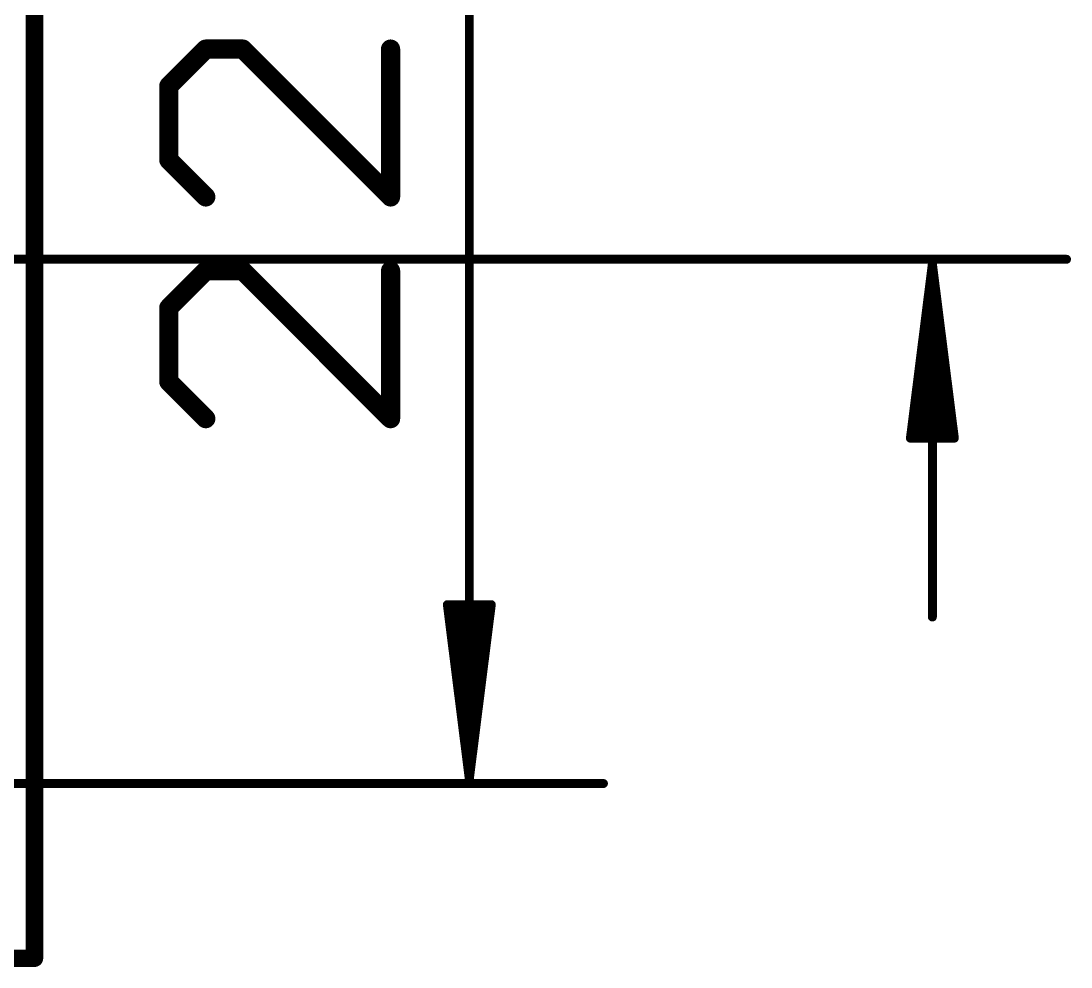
# Model space of a CAD drawing. Extents: x -8.2 to 37.1, y -7.3 to 38.8.
# Drawn here: x 21.8 to 37.07, y -0.13 to 13.62 of the extents above; entities that cross this region are included whole.
import ezdxf

# ---------------------------------------------------------------- set-up
doc = ezdxf.new("R2010")
doc.units = 0
doc.layers.add('16', color=132, linetype='CONTINUOUS')
doc.layers.add('51', color=253, linetype='CONTINUOUS')

msp = doc.modelspace()

# ---------------------------------------------------------------- linework, layer by layer
at = {"layer": '16', "const_width": 0.254}
for points in [[(22, 28), (22, 0)], [(22, 0), (0, 0)]]:
    msp.add_lwpolyline(points, dxfattribs=at)
at = {"layer": '16', "const_width": 0.127}
for points in [[(21.9365, 0, 1), (22.0635, 0)], [(22, -0.0635, 1), (22, 0.0635)]]:
    msp.add_lwpolyline(points, format="xyb", dxfattribs=at)
at = {"layer": '51'}
for points, const_width in [([(28.321, 25.335), (28.321, 2.605)], 0.13), ([(24.4902, 13.2154), (23.9529, 12.6782)], 0.2794), ([(25.0274, 13.2154), (24.4902, 13.2154)], 0.2794), ([(27.1763, 11.0665), (25.0274, 13.2154)], 0.2794), ([(27.1763, 13.2154), (27.1763, 11.0665)], 0.2794), ([(23.9529, 12.6782), (23.9529, 11.6037)], 0.2794), ([(23.9529, 11.6037), (24.4902, 11.0665)], 0.2794), ([(18.034, 10.16), (37.002, 10.16)], 0.13), ([(24.4902, 9.9926), (23.9529, 9.4554)], 0.2794), ([(25.0274, 9.9926), (24.4902, 9.9926)], 0.2794), ([(27.1763, 7.8437), (25.0274, 9.9926)], 0.2794), ([(27.1763, 9.9926), (27.1763, 7.8437)], 0.2794), ([(35.052, 10.095), (34.7328, 7.56)], 0.13), ([(35.052, 10.095), (34.792, 7.56)], 0.13), ([(35.052, 10.095), (34.922, 7.56)], 0.13), ([(35.052, 10.095), (35.052, 4.96)], 0.13), ([(35.3712, 7.56), (35.052, 10.095)], 0.13), ([(35.182, 7.56), (35.052, 10.095)], 0.13), ([(35.312, 7.56), (35.052, 10.095)], 0.13), ([(23.9529, 9.4554), (23.9529, 8.381)], 0.2794), ([(23.9529, 8.381), (24.4902, 7.8437)], 0.2794), ([(34.7328, 7.56), (35.3712, 7.56)], 0.13), ([(28.321, 2.605), (28.0018, 5.14)], 0.13), ([(28.0018, 5.14), (28.6402, 5.14)], 0.13), ([(28.321, 2.605), (28.061, 5.14)], 0.13), ([(28.321, 2.605), (28.191, 5.14)], 0.13), ([(28.6402, 5.14), (28.321, 2.605)], 0.13), ([(28.451, 5.14), (28.321, 2.605)], 0.13), ([(28.581, 5.14), (28.321, 2.605)], 0.13), ([(19.05, 2.54), (30.271, 2.54)], 0.13)]:
    msp.add_lwpolyline(points, dxfattribs=dict(at, const_width=const_width))
for points, const_width in [([(24.4902, 13.2852, 1), (24.4902, 13.1455)], 0.1397), ([(24.5396, 13.166, 1), (24.4408, 13.2648)], 0.1397), ([(25.0768, 13.2648, 1), (24.978, 13.166)], 0.1397), ([(25.0274, 13.1455, 1), (25.0274, 13.2852)], 0.1397), ([(27.2462, 13.2154, 1), (27.1065, 13.2154)], 0.1397), ([(24.0228, 12.6782, 1), (23.8831, 12.6782)], 0.1397), ([(23.9036, 12.7276, 1), (24.0023, 12.6288)], 0.1397), ([(24.0023, 11.6531, 1), (23.9036, 11.5543)], 0.1397), ([(23.8831, 11.6037, 1), (24.0228, 11.6037)], 0.1397), ([(24.4408, 11.0171, 1), (24.5396, 11.1159)], 0.1397), ([(27.1269, 11.0171, 1), (27.2257, 11.1159)], 0.1397), ([(27.1065, 11.0665, 1), (27.2462, 11.0665)], 0.1397), ([(24.4902, 10.0625, 1), (24.4902, 9.9228)], 0.1397), ([(24.5396, 9.9432, 1), (24.4408, 10.042)], 0.1397), ([(25.0768, 10.042, 1), (24.978, 9.9432)], 0.1397), ([(25.0274, 9.9228, 1), (25.0274, 10.0625)], 0.1397), ([(27.2462, 9.9926, 1), (27.1065, 9.9926)], 0.1397), ([(35.0845, 10.095, 1), (35.0195, 10.095)], 0.065), ([(35.0842, 10.0991, 1), (35.0198, 10.0909)], 0.065), ([(35.0845, 10.0933, 1), (35.0195, 10.0967)], 0.065), ([(35.0845, 10.0967, 1), (35.0195, 10.0933)], 0.065), ([(35.0843, 10.0983, 1), (35.0197, 10.0917)], 0.065), ([(35.0843, 10.0917, 1), (35.0197, 10.0983)], 0.065), ([(35.0842, 10.0909, 1), (35.0198, 10.0991)], 0.065), ([(37.002, 10.1275, 1), (37.002, 10.1925)], 0.065), ([(24.0228, 9.4554, 1), (23.8831, 9.4554)], 0.1397), ([(23.9036, 9.5048, 1), (24.0023, 9.406)], 0.1397), ([(24.0023, 8.4304, 1), (23.9036, 8.3316)], 0.1397), ([(23.8831, 8.381, 1), (24.0228, 8.381)], 0.1397), ([(24.4408, 7.7943, 1), (24.5396, 7.8931)], 0.1397), ([(27.1269, 7.7943, 1), (27.2257, 7.8931)], 0.1397), ([(27.1065, 7.8437, 1), (27.2462, 7.8437)], 0.1397), ([(34.7005, 7.5641, 1), (34.765, 7.5559)], 0.065), ([(34.7328, 7.5925, 1), (34.7328, 7.5275)], 0.065), ([(34.7597, 7.5633, 1), (34.8243, 7.5567)], 0.065), ([(34.8895, 7.5617, 1), (34.9545, 7.5583)], 0.065), ([(35.1495, 7.5583, 1), (35.2145, 7.5617)], 0.065), ([(35.2797, 7.5567, 1), (35.3443, 7.5633)], 0.065), ([(35.339, 7.5559, 1), (35.4035, 7.5641)], 0.065), ([(35.3712, 7.5275, 1), (35.3712, 7.5925)], 0.065), ([(28.034, 5.1441, 1), (27.9695, 5.1359)], 0.065), ([(28.0018, 5.1725, 1), (28.0018, 5.1075)], 0.065), ([(28.0933, 5.1433, 1), (28.0287, 5.1367)], 0.065), ([(28.2235, 5.1417, 1), (28.1585, 5.1383)], 0.065), ([(28.4835, 5.1383, 1), (28.4185, 5.1417)], 0.065), ([(28.6133, 5.1367, 1), (28.5487, 5.1433)], 0.065), ([(28.6725, 5.1359, 1), (28.608, 5.1441)], 0.065), ([(28.6402, 5.1075, 1), (28.6402, 5.1725)], 0.065), ([(35.0195, 4.96, 1), (35.0845, 4.96)], 0.065), ([(28.2888, 2.6091, 1), (28.3532, 2.6009)], 0.065), ([(28.2887, 2.6083, 1), (28.3533, 2.6017)], 0.065), ([(28.2885, 2.6033, 1), (28.3535, 2.6067)], 0.065), ([(28.2885, 2.6067, 1), (28.3535, 2.6033)], 0.065), ([(28.2885, 2.605, 1), (28.3535, 2.605)], 0.065), ([(28.2887, 2.6017, 1), (28.3533, 2.6083)], 0.065), ([(28.2888, 2.6009, 1), (28.3532, 2.6091)], 0.065), ([(30.271, 2.5075, 1), (30.271, 2.5725)], 0.065)]:
    msp.add_lwpolyline(points, format="xyb", dxfattribs=dict(at, const_width=const_width))

doc.saveas('drawing.dxf')
